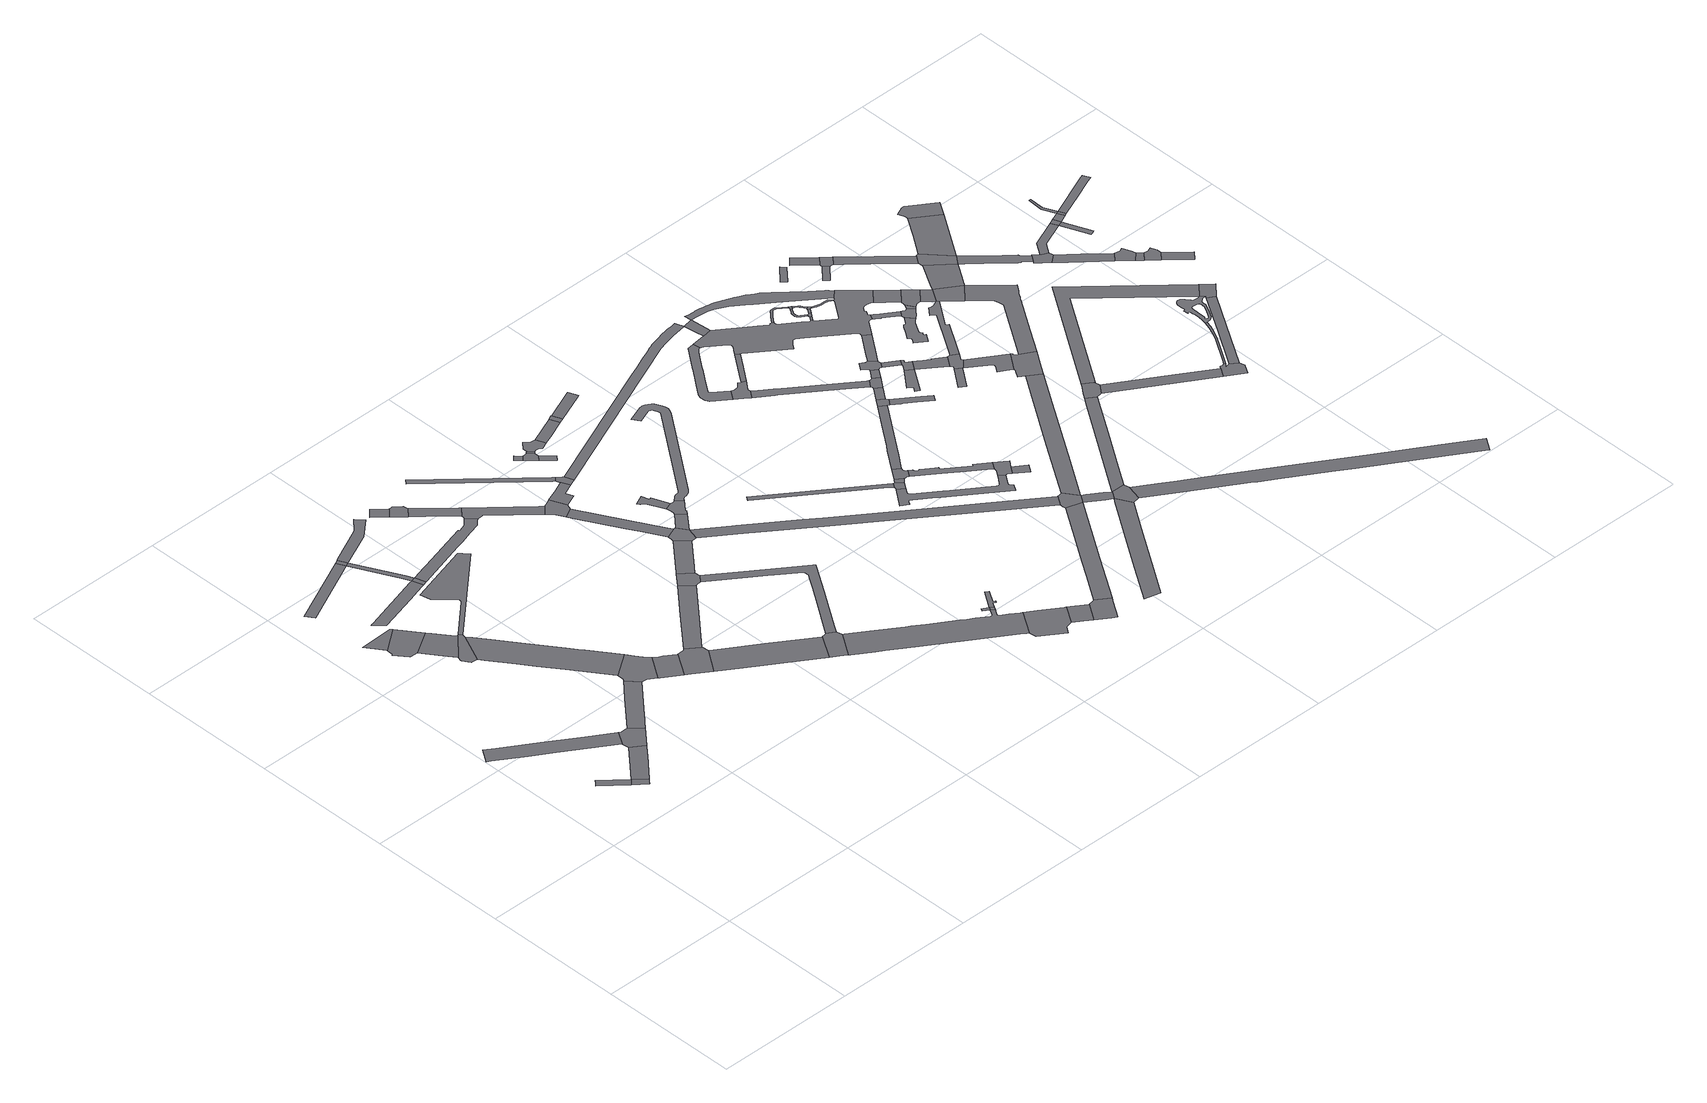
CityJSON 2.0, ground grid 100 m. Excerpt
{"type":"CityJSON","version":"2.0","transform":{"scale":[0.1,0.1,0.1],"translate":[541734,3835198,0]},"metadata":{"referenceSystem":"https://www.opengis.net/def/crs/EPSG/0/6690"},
"CityObjects":{
"road1":{"type":"Road","attributes":{"RoadStructureAttribute.sectionType":"1"},"geometry":[{"type":"MultiSurface","lod":"1","boundaries":[[[0,1,2,3,4]]]}]},
"road2":{"type":"Road","geometry":[{"type":"MultiSurface","lod":"1","boundaries":[[[4,3,5,6,7]]]}]},
"road3":{"type":"Road","attributes":{"RoadStructureAttribute.sectionType":"1"},"geometry":[{"type":"MultiSurface","lod":"1","boundaries":[[[8,9,10,11,12,13,14,15,16,17,18]]]}]},
"road4":{"type":"Road","attributes":{"RoadStructureAttribute.sectionType":"1"},"geometry":[{"type":"MultiSurface","lod":"1","boundaries":[[[19,20,4,7,21,22,23]]]}]},
"road5":{"type":"Road","geometry":[{"type":"MultiSurface","lod":"1","boundaries":[[[24,25,26,18,17,27,28,19,23,29,30]]]}]},
"road6":{"type":"Road","attributes":{"RoadStructureAttribute.sectionType":"1"},"geometry":[{"type":"MultiSurface","lod":"1","boundaries":[[[31,32,33,34]]]}]},
"road7":{"type":"Road","geometry":[{"type":"MultiSurface","lod":"1","boundaries":[[[34,33,35,36,37,38,39,40,41]]]}]},
"road8":{"type":"Road","attributes":{"RoadStructureAttribute.sectionType":"1"},"geometry":[{"type":"MultiSurface","lod":"1","boundaries":[[[42,43,41,40,44,45,46]]]}]},
"road9":{"type":"Road","geometry":[{"type":"MultiSurface","lod":"1","boundaries":[[[47,46,45,48,49,50,51,52,53,54]]]}]},
"road10":{"type":"Road","attributes":{"RoadStructureAttribute.sectionType":"1"},"geometry":[{"type":"MultiSurface","lod":"1","boundaries":[[[55,56,57,58,30,29,59,60,61,62]]]}]},
"road11":{"type":"Road","attributes":{"RoadStructureAttribute.sectionType":"1"},"geometry":[{"type":"MultiSurface","lod":"1","boundaries":[[[63,64,65,66]]]}]},
"road12":{"type":"Road","attributes":{"RoadStructureAttribute.sectionType":"1"},"geometry":[{"type":"MultiSurface","lod":"1","boundaries":[[[67,68,69,70,71,72,73,74,75,76,77,78,79]]]}]},
"road13":{"type":"Road","attributes":{"RoadStructureAttribute.sectionType":"1"},"geometry":[{"type":"MultiSurface","lod":"1","boundaries":[[[80,81,82,83,84,85,53,52,86,87,88,89,90,91]]]}]},
"road14":{"type":"Road","geometry":[{"type":"MultiSurface","lod":"1","boundaries":[[[92,93,91,90,94,95,55,62,96,97,98,99]]]}]},
"road15":{"type":"Road","geometry":[{"type":"MultiSurface","lod":"1","boundaries":[[[100,101,63,66,102]]]}]},
"road16":{"type":"Road","attributes":{"RoadStructureAttribute.sectionType":"1"},"geometry":[{"type":"MultiSurface","lod":"1","boundaries":[[[103,102,66,104,67,105]]]}]},
"road17":{"type":"Road","geometry":[{"type":"MultiSurface","lod":"1","boundaries":[[[105,67,79,106,107]]]}]},
"road18":{"type":"Road","attributes":{"RoadStructureAttribute.sectionType":"1"},"geometry":[{"type":"MultiSurface","lod":"1","boundaries":[[[108,109,99,98,110,111,112]]]}]},
"road19":{"type":"Road","attributes":{"RoadStructureAttribute.sectionType":"1"},"geometry":[{"type":"MultiSurface","lod":"1","boundaries":[[[113,114,115,116,117,118,119,120,121,122,47,54]]]}]},
"road20":{"type":"Road","geometry":[{"type":"MultiSurface","lod":"1","boundaries":[[[123,124,125,112,111,126,127,128,129,130]]]}]},
"road21":{"type":"Road","attributes":{"RoadStructureAttribute.sectionType":"1"},"geometry":[{"type":"MultiSurface","lod":"1","boundaries":[[[131,132,133,134,100,102,135,136,137,138,139]]]}]},
"road22":{"type":"Road","attributes":{"RoadStructureAttribute.sectionType":"1"},"geometry":[{"type":"MultiSurface","lod":"1","boundaries":[[[140,141,142,143,144,145,146,147,148,107,106,149,150,151,152,153,154,155]]]}]},
"road23":{"type":"Road","attributes":{"RoadStructureAttribute.sectionType":"1"},"geometry":[{"type":"MultiSurface","lod":"1","boundaries":[[[156,157,128,127,158,159,160,161,162]]]}]},
"road24":{"type":"Road","attributes":{"RoadStructureAttribute.sectionType":"1"},"geometry":[{"type":"MultiSurface","lod":"1","boundaries":[[[163,164,165,166]]]}]},
"road25":{"type":"Road","attributes":{"RoadStructureAttribute.sectionType":"1"},"geometry":[{"type":"MultiSurface","lod":"1","boundaries":[[[167,168,123,130,169,170]]]}]},
"road26":{"type":"Road","geometry":[{"type":"MultiSurface","lod":"1","boundaries":[[[171,172,173,166,165,174,175,176,177,178]]]}]},
"road27":{"type":"Road","attributes":{"RoadStructureAttribute.sectionType":"1"},"geometry":[{"type":"MultiSurface","lod":"1","boundaries":[[[179,180,175,174,181,182,183]]]}]},
"road28":{"type":"Road","geometry":[{"type":"MultiSurface","lod":"1","boundaries":[[[184,185,162,161,186,187,188,189]]]}]},
"road29":{"type":"Road","geometry":[{"type":"MultiSurface","lod":"1","boundaries":[[[190,191,167,170,192,193,194,195,196,197]]]}]},
"road30":{"type":"Road","geometry":[{"type":"MultiSurface","lod":"1","boundaries":[[[198,199,200,183,182,201,202,140,155,203,204,205,206,207]]]}]},
"road31":{"type":"Road","attributes":{"RoadStructureAttribute.sectionType":"1"},"geometry":[{"type":"MultiSurface","lod":"1","boundaries":[[[208,209,190,197,210,211,212]]]}]},
"road32":{"type":"Road","attributes":{"RoadStructureAttribute.sectionType":"1"},"geometry":[{"type":"MultiSurface","lod":"1","boundaries":[[[213,214,215,216,217,218,219,220,194,193,221,222,223,224,225,226,227,228,229,230,231,232,184,189]]]}]},
"road33":{"type":"Road","geometry":[{"type":"MultiSurface","lod":"1","boundaries":[[[233,234,207,206,235,236,237,238,239,240,241]]]}]},
"road34":{"type":"Road","attributes":{"RoadStructureAttribute.sectionType":"1"},"geometry":[{"type":"MultiSurface","lod":"1","boundaries":[[[242,243,244,245,246,247,248,249,250]]]}]},
"road35":{"type":"Road","attributes":{"RoadStructureAttribute.sectionType":"1"},"geometry":[{"type":"MultiSurface","lod":"1","boundaries":[[[251,252,239,238,253,254,255,256,257]]]}]},
"road36":{"type":"Road","attributes":{"RoadStructureAttribute.sectionType":"1"},"geometry":[{"type":"MultiSurface","lod":"1","boundaries":[[[258,259,260,261,262,263,264,265,266,267,268,269,270,271,272,188,187,273,274,275,276,277,278,279,280,281,282,283,284,285,286,287,288,289,290]]]}]},
"road37":{"type":"Road","attributes":{"RoadStructureAttribute.sectionType":"1"},"geometry":[{"type":"MultiSurface","lod":"1","boundaries":[[[291,292,293,294,295,233,241,296,297,298,299,300]]]}]},
"road38":{"type":"Road","geometry":[{"type":"MultiSurface","lod":"1","boundaries":[[[301,257,256,302,303,208,212,304,305,306,307,308]]]}]},
"road39":{"type":"Road","attributes":{"RoadStructureAttribute.sectionType":"1"},"geometry":[{"type":"MultiSurface","lod":"1","boundaries":[[[309,310,308,307,311]]]}]},
"road40":{"type":"Road","geometry":[{"type":"MultiSurface","lod":"1","boundaries":[[[312,250,249,313,291,300,314,315]]]}]},
"road41":{"type":"Road","geometry":[{"type":"MultiSurface","lod":"1","boundaries":[[[316,317,318,319]]]}]},
"road42":{"type":"Road","geometry":[{"type":"MultiSurface","lod":"1","boundaries":[[[320,321,322,323,324,325,326,327,328,329,330]]]}]},
"road43":{"type":"Road","geometry":[{"type":"MultiSurface","lod":"1","boundaries":[[[331,332,319,318,333,334,335]]]}]},
"road44":{"type":"Road","geometry":[{"type":"MultiSurface","lod":"1","boundaries":[[[336,337,338,330,329,339,340,341,309,311,342,343,344,345,346,347]]]}]},
"road45":{"type":"Road","attributes":{"RoadStructureAttribute.sectionType":"1"},"geometry":[{"type":"MultiSurface","lod":"1","boundaries":[[[348,331,335,349]]]}]},
"road46":{"type":"Road","attributes":{"RoadStructureAttribute.sectionType":"1"},"geometry":[{"type":"MultiSurface","lod":"1","boundaries":[[[350,351,334,333]]]}]},
"road47":{"type":"Road","geometry":[{"type":"MultiSurface","lod":"1","boundaries":[[[352,353,290,354]]]}]},
"road48":{"type":"Road","geometry":[{"type":"MultiSurface","lod":"1","boundaries":[[[354,290,289,355]]]}]},
"road49":{"type":"Road","geometry":[{"type":"MultiSurface","lod":"1","boundaries":[[[356,357,358,348,349,359,360,361,362,363]]]}]},
"road50":{"type":"Road","geometry":[{"type":"MultiSurface","lod":"1","boundaries":[[[364,365,281,280,366,367,368,369,370]]]}]},
"road51":{"type":"Road","geometry":[{"type":"MultiSurface","lod":"1","boundaries":[[[371,372,373,374,375,376,354,355]]]}]},
"road52":{"type":"Road","attributes":{"RoadStructureAttribute.sectionType":"1"},"geometry":[{"type":"MultiSurface","lod":"1","boundaries":[[[377,378,363,362,379,380]]]}]},
"road53":{"type":"Road","attributes":{"RoadStructureAttribute.sectionType":"1"},"geometry":[{"type":"MultiSurface","lod":"1","boundaries":[[[370,369,381,382,383]]]}]},
"road54":{"type":"Road","geometry":[{"type":"MultiSurface","lod":"1","boundaries":[[[384,377,380,385,386]]]}]},
"road55":{"type":"Road","geometry":[{"type":"MultiSurface","lod":"1","boundaries":[[[387,388,383,382,389,390,391,392,393]]]}]},
"road56":{"type":"Road","attributes":{"RoadStructureAttribute.sectionType":"1"},"geometry":[{"type":"MultiSurface","lod":"1","boundaries":[[[394,395,396,397,398,399,400,401,402,403,404,405,406,407,408,409,410,411,412,413,414,415,416,417,418,419,420,421,422,423,424,425,426,427,428,429,430,347,346]]]}]},
"road57":{"type":"Road","attributes":{"RoadStructureAttribute.sectionType":"1"},"geometry":[{"type":"MultiSurface","lod":"1","boundaries":[[[431,432,433,434,435,436,437,438,307,306,439,440,441,442,443,444,445,446]]]}]},
"road58":{"type":"Road","attributes":{"RoadStructureAttribute.sectionType":"1"},"geometry":[{"type":"MultiSurface","lod":"1","boundaries":[[[447,448,449,386,385,450,451]]]}]},
"road59":{"type":"Road","attributes":{"RoadStructureAttribute.sectionType":"1"},"geometry":[{"type":"MultiSurface","lod":"1","boundaries":[[[452,453,454,455,456,457,458]]]}]},
"road60":{"type":"Road","attributes":{"RoadStructureAttribute.sectionType":"1"},"geometry":[{"type":"MultiSurface","lod":"1","boundaries":[[[459,460,461,462,463,464,465,466,467,468,469,470,471,472,473,474,475,476,477,478,315,314,479,480,481,482,483,484,485,486,487,488,489,490]]]}]},
"road61":{"type":"Road","geometry":[{"type":"MultiSurface","lod":"1","boundaries":[[[458,457,491,492,493,494,495,496]]]}]},
"road62":{"type":"Road","attributes":{"RoadStructureAttribute.sectionType":"1"},"geometry":[{"type":"MultiSurface","lod":"1","boundaries":[[[497,498,499,500,501,502,387,393,503,504]]]}]},
"road63":{"type":"Road","attributes":{"RoadStructureAttribute.sectionType":"1"},"geometry":[{"type":"MultiSurface","lod":"1","boundaries":[[[505,496,495,506,507,508]]]}]},
"road64":{"type":"Road","geometry":[{"type":"MultiSurface","lod":"1","boundaries":[[[509,505,508,510,511,512,513,514,515,516,517,518]]]}]},
"road65":{"type":"Road","attributes":{"RoadStructureAttribute.sectionType":"1"},"geometry":[{"type":"MultiSurface","lod":"1","boundaries":[[[493,519,520,521,522,523,524,525,526,527,528,529,530,531,532,533,534,535,536,537,538,539,540,541,542,543,544,545,546,547,548,549,550,551,552,494]]]}]},
"road66":{"type":"Road","attributes":{"RoadStructureAttribute.sectionType":"1"},"geometry":[{"type":"MultiSurface","lod":"1","boundaries":[[[553,554,555,556,557,558,559,560,561]]]}]},
"road67":{"type":"Road","attributes":{"RoadStructureAttribute.sectionType":"1"},"geometry":[{"type":"MultiSurface","lod":"1","boundaries":[[[562,563,564,565,566,567,568,569,570,571,572,513,512,573,574,575,576,577,578]]]}]},
"road68":{"type":"Road","geometry":[{"type":"MultiSurface","lod":"1","boundaries":[[[579,580,581,582,583,584,585,586,587,588,589,590,591]]]}]},
"road69":{"type":"Road","attributes":{"RoadStructureAttribute.sectionType":"1"},"geometry":[{"type":"MultiSurface","lod":"1","boundaries":[[[592,593,594,595,596,597,598,599,600,601,602,583,582,603,604,605,606,607,608,609,610,611,612,613,614,615]]]}]},
"road70":{"type":"Road","attributes":{"RoadStructureAttribute.sectionType":"1"},"geometry":[{"type":"MultiSurface","lod":"1","boundaries":[[[616,617,618,619,509,518,620,621,622,623]]]}]},
"road71":{"type":"Road","geometry":[{"type":"MultiSurface","lod":"1","boundaries":[[[624,625,626,446,445,627,628,497,504,629]]]}]},
"road72":{"type":"Road","geometry":[{"type":"MultiSurface","lod":"1","boundaries":[[[630,578,577,631,632,633,538,537,634,635,636,637,638]]]}]},
"road73":{"type":"Road","attributes":{"RoadStructureAttribute.sectionType":"1"},"geometry":[{"type":"MultiSurface","lod":"1","boundaries":[[[639,640,629,504,641,553,642]]]}]},
"road74":{"type":"Road","geometry":[{"type":"MultiSurface","lod":"1","boundaries":[[[643,644,638,637]]]}]},
"road75":{"type":"Road","geometry":[{"type":"MultiSurface","lod":"1","boundaries":[[[645,646,647,591,590,648,649]]]}]},
"road76":{"type":"Road","attributes":{"RoadStructureAttribute.sectionType":"1"},"geometry":[{"type":"MultiSurface","lod":"1","boundaries":[[[650,651,652,653,654,655,586,585,656,657,658,659,660]]]}]},
"road77":{"type":"Road","geometry":[{"type":"MultiSurface","lod":"1","boundaries":[[[642,553,561,661,662,663,664,665,666]]]}]},
"road78":{"type":"Road","geometry":[{"type":"MultiSurface","lod":"1","boundaries":[[[667,616,623,668,669,670,671,672]]]}]},
"road79":{"type":"Road","attributes":{"RoadStructureAttribute.sectionType":"1"},"geometry":[{"type":"MultiSurface","lod":"1","boundaries":[[[673,667,672,674]]]}]},
"road80":{"type":"Road","geometry":[{"type":"MultiSurface","lod":"1","boundaries":[[[675,490,676,677,678]]]}]},
"road81":{"type":"Road","attributes":{"RoadStructureAttribute.sectionType":"1"},"geometry":[{"type":"MultiSurface","lod":"1","boundaries":[[[679,680,681,682,683,684,670,669]]]}]},
"road82":{"type":"Road","geometry":[{"type":"MultiSurface","lod":"1","boundaries":[[[685,686,687,660,659,688,689,690,691,673,674,692]]]}]},
"road83":{"type":"Road","attributes":{"RoadStructureAttribute.sectionType":"1"},"geometry":[{"type":"MultiSurface","lod":"1","boundaries":[[[693,685,692,694]]]}]},
"road84":{"type":"Road","attributes":{"RoadStructureAttribute.sectionType":"1"},"geometry":[{"type":"MultiSurface","lod":"1","boundaries":[[[695,696,697,624,629,698,699,700,701]]]}]},
"road85":{"type":"Road","geometry":[{"type":"MultiSurface","lod":"1","boundaries":[[[702,703,704,705,706,707,708,709,693,694,710,711,712,713,714,715,716]]]}]},
"road86":{"type":"Road","geometry":[{"type":"MultiSurface","lod":"1","boundaries":[[[717,718,719,720,721,722]]]}]},
"road87":{"type":"Road","attributes":{"RoadStructureAttribute.sectionType":"1"},"geometry":[{"type":"MultiSurface","lod":"1","boundaries":[[[723,724,725,726,642,666,727,728,729]]]}]},
"road88":{"type":"Road","attributes":{"RoadStructureAttribute.sectionType":"1"},"geometry":[{"type":"MultiSurface","lod":"1","boundaries":[[[713,712,730,731]]]}]},
"road89":{"type":"Road","geometry":[{"type":"MultiSurface","lod":"1","boundaries":[[[732,733,734,735,736,678,677,592,615,737,738,739,740,741,742,743,744,645,649,745,746,747,748,749,750,751,752,753,754,755,756,757,758,759,760,761,762,763,764,765,766,767,768,769,770,771,772,773,774,775,776,777,778,779,780,781,782,783,784,785,786,787,788,789,790,791,792,793,794,795,796,797]]]}]},
"road90":{"type":"Road","geometry":[{"type":"MultiSurface","lod":"1","boundaries":[[[798,799,731,730,800,801,717,722,802]]]}]},
"road91":{"type":"Road","attributes":{"RoadStructureAttribute.sectionType":"1"},"geometry":[{"type":"MultiSurface","lod":"1","boundaries":[[[760,803,804,716,715,805,761]]]}]},
"road92":{"type":"Road","geometry":[{"type":"MultiSurface","lod":"1","boundaries":[[[806,807,808,809,810]]]}]},
"road93":{"type":"Road","attributes":{"RoadStructureAttribute.sectionType":"1"},"geometry":[{"type":"MultiSurface","lod":"1","boundaries":[[[811,812,813,814,815,816,817,818,819,797,796,820,821,822,823,824,825,826,827,828,829,830]]]}]},
"road94":{"type":"Road","attributes":{"RoadStructureAttribute.sectionType":"1"},"geometry":[{"type":"MultiSurface","lod":"1","boundaries":[[[831,832,833,834,835,836,837,838,839,840,841,842,843,844,845,846,847,848,849,850,851,852,853,854,855,856,857,858,859,860,861,862,863,675,864,865,866,867,868,869,870,871,872,780,779]]]}]},
"road95":{"type":"Road","attributes":{"RoadStructureAttribute.sectionType":"1"},"geometry":[{"type":"MultiSurface","lod":"1","boundaries":[[[873,874,875,876,802,722,877,878]]]}]},
"road96":{"type":"Road","attributes":{"RoadStructureAttribute.sectionType":"1"},"geometry":[{"type":"MultiSurface","lod":"1","boundaries":[[[879,880,790,789,881,882]]]}]},
"road97":{"type":"Road","attributes":{"RoadStructureAttribute.sectionType":"1"},"geometry":[{"type":"MultiSurface","lod":"1","boundaries":[[[883,884,885,886,887,888,889,890,891,892,893,894,895,896,897,898,899,900,901,902,903,904,905,906]]]}]},
"road98":{"type":"Road","geometry":[{"type":"MultiSurface","lod":"1","boundaries":[[[907,908,895,894,909,879,882,910]]]}]},
"road99":{"type":"Road","geometry":[{"type":"MultiSurface","lod":"1","boundaries":[[[830,829,911,883,906,912,913]]]}]},
"road100":{"type":"Road","attributes":{"RoadStructureAttribute.sectionType":"1"},"geometry":[{"type":"MultiSurface","lod":"1","boundaries":[[[914,915,907,910,916,917]]]}]},
"road101":{"type":"Road","attributes":{"RoadStructureAttribute.sectionType":"1"},"geometry":[{"type":"MultiSurface","lod":"1","boundaries":[[[918,919,920,921,913,912,922,923,924,925,926,927,928,929,930]]]}]},
"road102":{"type":"Road","geometry":[{"type":"MultiSurface","lod":"1","boundaries":[[[931,932,878,877,933,806,810,934,935,936,937,938]]]}]},
"road103":{"type":"Road","geometry":[{"type":"MultiSurface","lod":"1","boundaries":[[[939,930,929,940,914,917,941,942]]]}]},
"road104":{"type":"Road","attributes":{"RoadStructureAttribute.sectionType":"1"},"geometry":[{"type":"MultiSurface","lod":"1","boundaries":[[[935,934,943,944,945,946,947,948,949,950]]]}]},
"road105":{"type":"Road","geometry":[{"type":"MultiSurface","lod":"1","boundaries":[[[951,952,953,954,955,956,942,941,957,958,959,960,961,962,963,782,781]]]}]},
"road106":{"type":"Road","attributes":{"RoadStructureAttribute.sectionType":"1"},"geometry":[{"type":"MultiSurface","lod":"1","boundaries":[[[964,965,966,967,968,969,970,971,972,973,974,975,976,977,978,979,980,981,982,983,984,985,986,987,988,989]]]}]},
"road107":{"type":"Road","geometry":[{"type":"MultiSurface","lod":"1","boundaries":[[[990,991,992,723,729,993,994,995]]]}]},
"road108":{"type":"Road","attributes":{"RoadStructureAttribute.sectionType":"1"},"geometry":[{"type":"MultiSurface","lod":"1","boundaries":[[[996,997,998,999,1000,1001,1002,1003,663,662,1004,1005,1006,1007,1008,1009,1010,1011,1012,1013]]]}]},
"road109":{"type":"Road","geometry":[{"type":"MultiSurface","lod":"1","boundaries":[[[1014,1015,1016,1017,766,765,1018,1019,1020,1021,1022,1023]]]}]},
"road110":{"type":"Road","geometry":[{"type":"MultiSurface","lod":"1","boundaries":[[[1024,1025,950,949,1026,1027,1028,1029,1030,695,701,1031,1032,1033]]]}]},
"road111":{"type":"Road","geometry":[{"type":"MultiSurface","lod":"1","boundaries":[[[1034,1035,1036,1037]]]}]},
"road112":{"type":"Road","attributes":{"RoadStructureAttribute.sectionType":"1"},"geometry":[{"type":"MultiSurface","lod":"1","boundaries":[[[1038,1039,1040,1041,1042,1043,1044,1045,1046,1047,1048,931,938,1049,1050,1051,1052,1053]]]}]},
"road113":{"type":"Road","geometry":[{"type":"MultiSurface","lod":"1","boundaries":[[[1054,1055,1056,1057,1023,1022,1058,1059,964,989,1060,1061,1062,1063]]]}]},
"road114":{"type":"Road","attributes":{"RoadStructureAttribute.sectionType":"1"},"geometry":[{"type":"MultiSurface","lod":"1","boundaries":[[[1064,1063,1062,1065]]]}]},
"road115":{"type":"Road","attributes":{"RoadStructureAttribute.sectionType":"1"},"geometry":[{"type":"MultiSurface","lod":"1","boundaries":[[[778,777,1066,1067,1068,1069]]]}]},
"road116":{"type":"Road","geometry":[{"type":"MultiSurface","lod":"1","boundaries":[[[1070,1071,1072,1073]]]}]},
"road117":{"type":"Road","attributes":{"RoadStructureAttribute.sectionType":"1"},"geometry":[{"type":"MultiSurface","lod":"1","boundaries":[[[1074,1075,1076,1077]]]}]},
"road118":{"type":"Road","geometry":[{"type":"MultiSurface","lod":"1","boundaries":[[[1069,1068,1064,1065,1078,1079,1080]]]}]},
"road119":{"type":"Road","attributes":{"RoadStructureAttribute.sectionType":"1"},"geometry":[{"type":"MultiSurface","lod":"1","boundaries":[[[1081,994,993,1082,1083,1084]]]}]},
"road120":{"type":"Road","geometry":[{"type":"MultiSurface","lod":"1","boundaries":[[[1085,1077,1076,1070,1073,1086,1087]]]}]},
"road121":{"type":"Road","geometry":[{"type":"MultiSurface","lod":"1","boundaries":[[[1080,1079,1038,1088]]]}]},
"road122":{"type":"Road","geometry":[{"type":"MultiSurface","lod":"1","boundaries":[[[1088,1038,1053,1089,1090,1091]]]}]},
"road123":{"type":"Road","attributes":{"RoadStructureAttribute.sectionType":"1"},"geometry":[{"type":"MultiSurface","lod":"1","boundaries":[[[1092,1093,1094,1095,1096,1097,1098,1099,1100,1091,1090,1101,1102,1103,1104,1105,1106,1107,1033,1032]]]}]},
"road124":{"type":"Road","attributes":{"RoadStructureAttribute.sectionType":"1"},"geometry":[{"type":"MultiSurface","lod":"1","boundaries":[[[1087,1086,1108,1109,1110,1111,1112,1113]]]}]},
"road125":{"type":"Road","attributes":{"RoadStructureAttribute.sectionType":"1"},"geometry":[{"type":"MultiSurface","lod":"1","boundaries":[[[1114,1115,1116,1088,1091,1117,1118,1119,1120,1121,1122]]]}]},
"road126":{"type":"Road","geometry":[{"type":"MultiSurface","lod":"1","boundaries":[[[1123,1124,1125,1126,1127,1128,1129,1130,1084,1083,1131,1132,1133,1134,1135,1136]]]}]},
"road127":{"type":"Road","geometry":[{"type":"MultiSurface","lod":"1","boundaries":[[[1137,1138,1113,1112,1139,1140,1114,1122,1141]]]}]},
"road128":{"type":"Road","attributes":{"RoadStructureAttribute.sectionType":"1"},"geometry":[{"type":"MultiSurface","lod":"1","boundaries":[[[1142,990,995,1143,1144,1145,1146]]]}]},
"road129":{"type":"Road","attributes":{"RoadStructureAttribute.sectionType":"1"},"geometry":[{"type":"MultiSurface","lod":"1","boundaries":[[[1147,1148,1149,1150,1151,1123,1136,1152,1153,1154,1155,1156,1157]]]}]},
"road130":{"type":"Road","attributes":{"RoadStructureAttribute.sectionType":"1"},"geometry":[{"type":"MultiSurface","lod":"1","boundaries":[[[1158,1159,1160,1161,1162,1163,1164,1165,1141,1122,1166,1167,1168,1169,1170,1171,1172,1173,1174,1175,1176]]]}]},
"road131":{"type":"Road","attributes":{"RoadStructureAttribute.sectionType":"1"},"geometry":[{"type":"MultiSurface","lod":"1","boundaries":[[[1177,1178,1179,1137,1141,1180]]]}]},
"road132":{"type":"Road","attributes":{"RoadStructureAttribute.sectionType":"1"},"geometry":[{"type":"MultiSurface","lod":"1","boundaries":[[[1181,1182,1134,1133,1183,1184]]]}]},
"road133":{"type":"Road","geometry":[{"type":"MultiSurface","lod":"1","boundaries":[[[1185,1186,1187,1176,1175,1188,1189,1190,1191,1192,1193,1194,1195,1196,1197]]]}]},
"road134":{"type":"Road","geometry":[{"type":"MultiSurface","lod":"1","boundaries":[[[1198,1199,1200,1201,1177,1180,1202,1203]]]}]},
"road135":{"type":"Road","attributes":{"RoadStructureAttribute.sectionType":"1"},"geometry":[{"type":"MultiSurface","lod":"1","boundaries":[[[1204,1205,1206,1207,1208,1209,1210,1211,1212,1213,1214,1215,1216,1217,1218,1219,1220,1221,1222,1223,1224,1225,1226,1227,1228,1229,1230,1231,1232,1233,1234,1235,1147,1157,1236,1237,1238,1239,1240,1241,1242,1243,1244,1245,1246,1247,1248,1249,1250,1251,1252,1253,1254,1145],[1255,1256,1257,1258,1259,1260,1261,1262,1263,1264,1265,1266,1267,1268,1269,1270,1271,1272,1273,1274,1275,1276,1277,1278,1279,1280,1281,1282]]]}]},
"road136":{"type":"Road","attributes":{"RoadStructureAttribute.sectionType":"1"},"geometry":[{"type":"MultiSurface","lod":"1","boundaries":[[[1283,1193,1192,1284,1285,1286]]]}]},
"road137":{"type":"Road","attributes":{"RoadStructureAttribute.sectionType":"1"},"geometry":[{"type":"MultiSurface","lod":"1","boundaries":[[[1287,1288,1197,1196,1289,1290]]]}]},
"road138":{"type":"Road","geometry":[{"type":"MultiSurface","lod":"1","boundaries":[[[1146,1145,1254,1181,1184,1291]]]}]},
"road139":{"type":"Road","geometry":[{"type":"MultiSurface","lod":"1","boundaries":[[[1292,1293,1294,1295,1286,1285,1296,1297,1298,1299,1300]]]}]},
"road140":{"type":"Road","attributes":{"RoadStructureAttribute.sectionType":"1"},"geometry":[{"type":"MultiSurface","lod":"1","boundaries":[[[1297,1296,1301,1302]]]}]},
"road141":{"type":"Road","geometry":[{"type":"MultiSurface","lod":"1","boundaries":[[[1303,1287,1290,1304]]]}]},
"road142":{"type":"Road","geometry":[{"type":"MultiSurface","lod":"1","boundaries":[[[1305,1306,1302,1301,1307,1308,1309]]]}]},
"road143":{"type":"Road","geometry":[{"type":"MultiSurface","lod":"1","boundaries":[[[1310,1311,1312,1304,1290]]]}]},
"road144":{"type":"Road","attributes":{"RoadStructureAttribute.sectionType":"1"},"geometry":[{"type":"MultiSurface","lod":"1","boundaries":[[[1313,1314,1303,1304,1315,1316]]]}]},
"road145":{"type":"Road","attributes":{"RoadStructureAttribute.sectionType":"1"},"geometry":[{"type":"MultiSurface","lod":"1","boundaries":[[[1317,1308,1307,1318,1319,1320]]]}]},
"road146":{"type":"Road","geometry":[{"type":"MultiSurface","lod":"1","boundaries":[[[1321,1313,1316,1322]]]}]},
"road147":{"type":"Road","geometry":[{"type":"MultiSurface","lod":"1","boundaries":[[[1323,1324,1325,1326,1327,1313,1321]]]}]},
"road148":{"type":"Road","attributes":{"RoadStructureAttribute.sectionType":"1"},"geometry":[{"type":"MultiSurface","lod":"1","boundaries":[[[1328,1329,1321,1322,1330,1331,1332]]]}]}
},
"vertices":[
[356,1525,0],[340,1506,0],[323,1487,0],[485,1344,0],[519,1381,0],
[568,1272,0],[585,1291,0],[600,1308,0],
[662,1830,0],[585,1880,0],[374,2015,0],[143,2163,0],[71,2209,0],[10,2114,0],[36,2098,0],[228,1975,0],[374,1882,0],[716,1662,0],[776,1757,0],
[723,1611,0],[562,1430,0],[746,1472,0],[768,1497,0],[814,1549,0],
[835,1747,0],[801,1746,0],[795,1746,0],[717,1658,0],[722,1619,0],[925,1676,0],[844,1748,0],
[475,3427,0],[235,3416,0],[324,3294,0],[485,3414,0],
[321,3257,0],[320,3249,0],[310,3237,0],[380,3153,0],[387,3152,0],[434,3149,0],[604,3254,0],
[698,3128,0],[626,3224,0],[527,3019,0],[582,2945,0],[724,3092,0],
[735,3102,0],[575,2914,0],[573,2906,0],[609,2855,0],[621,2853,0],[650,2851,0],[748,3060,0],[753,3081,0],
[1144,2088,0],[1091,2028,0],[1032,1961,0],[920,1835,0],[961,1717,0],[976,1734,0],[1006,1768,0],[1215,2004,0],
[678,4106,0],[190,3876,0],[228,3816,0],[707,4044,0],
[893,3665,0],[889,3664,0],[879,3661,0],[876,3660,0],[444,3538,0],[428,3534,0],[421,3531,0],[489,3467,0],[759,3543,0],[896,3582,0],[901,3584,0],[905,3585,0],[918,3588,0],
[1179,2462,0],[1169,2475,0],[1112,2556,0],[967,2760,0],[843,2930,0],[777,3022,0],[678,2812,0],[793,2652,0],[865,2554,0],[970,2410,0],[1156,2150,0],[1322,2265,0],
[1387,2172,0],[1357,2215,0],[1155,2109,0],[1155,2100,0],[1222,2003,0],[1254,1998,0],[1310,1961,0],[1420,2128,0],
[706,4120,0],[695,4114,0],[736,4058,0],
[897,3730,0],[864,3723,0],[923,3677,0],
[947,3596,0],[925,3674,0],
[1481,2088,0],[1458,2102,0],[1323,1953,0],[1445,1873,0],[1555,2040,0],
[1328,3602,0],[1293,3637,0],[1273,3659,0],[836,3532,0],[852,3460,0],[963,3346,0],[971,3338,0],[973,3328,0],[974,3323,0],[964,3308,0],
[1615,2051,0],[1607,2042,0],[1597,2042,0],[1483,1848,0],[1598,1772,0],[1711,1938,0],[1707,1981,0],[1707,1987,0],
[1051,4329,0],[978,4251,0],[966,4244,0],[717,4125,0],[740,4059,0],[941,4153,0],[978,4170,0],[1006,4195,0],[1101,4277,0],
[1531,3866,0],[1521,3855,0],[1488,3821,0],[1463,3815,0],[1433,3804,0],[1430,3814,0],[1428,3814,0],[1058,3711,0],[1036,3705,0],[1060,3629,0],[1311,3700,0],[1368,3716,0],[1464,3744,0],[1544,3766,0],[1571,3792,0],[1589,3810,0],
[2025,1731,0],[1741,1918,0],[1728,1686,0],[1854,1603,0],[1937,1548,0],[2192,1380,0],[2298,1549,0],
[1186,4332,0],[1134,4276,0],[1221,4196,0],[1273,4252,0],
[2010,2509,0],[1827,2297,0],[1886,2194,0],[2095,2435,0],
[1299,4252,0],[1291,4252,0],[1275,4252,0],[1304,4119,0],[1356,4176,0],[1356,4178,0],[1352,4200,0],[1351,4208,0],
[1584,3964,0],[1461,4077,0],[1462,3973,0],[1541,3899,0],[1593,3956,0],
[2336,1557,0],[2333,1556,0],[2245,1345,0],[2290,1315,0],[2400,1482,0],[2389,1523,0],
[2086,2597,0],[2059,2566,0],[2101,2436,0],[2134,2439,0],[2174,2486,0],[2174,2489,0],[2171,2518,0],[2171,2524,0],
[1965,3614,0],[1941,3636,0],[1827,3740,0],[1541,3897,0],[1540,3876,0],[1599,3811,0],[1632,3813,0],[1634,3814,0],[1912,3557,0],[1966,3614,0],
[2292,2834,0],[2094,2605,0],[2208,2567,0],[2305,2679,0],[2371,2755,0],
[2422,1573,0],[2586,1821,0],[2605,1850,0],[2733,2045,0],[2749,2069,0],[2738,2078,0],[2661,2134,0],[2396,2326,0],[2136,2438,0],[2394,2253,0],[2495,2180,0],[2502,2174,0],[2647,2069,0],[2649,2056,0],[2650,2046,0],[2652,2031,0],[2639,2011,0],[2582,1925,0],[2544,1868,0],[2536,1855,0],
[2025,3639,0],[1999,3628,0],[1929,3541,0],[1947,3525,0],[1950,3519,0],[1988,3449,0],[2059,3487,0],[2070,3521,0],[2072,3526,0],
[2191,3779,0],[1667,4264,0],[1540,4381,0],[1513,4351,0],[1640,4234,0],[1644,4231,0],[2166,3752,0],[2179,3740,0],[2204,3767,0],
[2369,2920,0],[2305,3037,0],[2006,3415,0],[2168,3117,0],[2214,3036,0],[2298,2884,0],[2372,2915,0],
[3186,994,0],[3178,980,0],[3175,978,0],[3167,977,0],[3164,979,0],[3087,1029,0],[3042,1058,0],[3008,1081,0],[2869,1172,0],[2831,1197,0],[2781,1231,0],[2755,1248,0],[2726,1267,0],[2545,1387,0],[2412,1474,0],[2301,1308,0],[2429,1223,0],[2480,1190,0],[2570,1130,0],[2905,910,0],[3194,719,0],[3206,711,0],[3219,702,0],[3329,870,0],[3318,877,0],[3259,916,0],[3210,948,0],[3204,952,0],[3203,961,0],[3203,965,0],[3211,979,0],[3229,1008,0],[3203,1024,0],
[2192,3708,0],[2141,3687,0],[2126,3680,0],[2118,3677,0],[2040,3645,0],[2087,3532,0],[2161,3563,0],[2139,3615,0],[2152,3620,0],[2220,3649,0],
[2377,2913,0],[2294,2850,0],[2293,2842,0],[2377,2756,0],[2381,2756,0],[2411,2758,0],[2434,2841,0],[2386,2913,0],
[2474,3009,0],[2393,2916,0],[2532,2962,0],
[2238,3736,0],[2189,3715,0],[2270,3670,0],[2244,3730,0],
[2165,4088,0],[2137,4059,0],[2176,4021,0],[2203,4049,0],
[2478,3222,0],[2467,3218,0],[2449,3272,0],[2380,3244,0],[2390,3224,0],[2394,3220,0],[2405,3215,0],[2413,3211,0],[2419,3206,0],[2473,3082,0],[2528,3105,0],
[2241,4057,0],[2232,4049,0],[2245,3954,0],[2273,3984,0],[2274,4018,0],
[2551,3098,0],[2540,3098,0],[2530,3103,0],[2477,3072,0],[2481,3050,0],[2480,3028,0],[2548,2981,0],[2549,2986,0],[2548,2991,0],[2548,2996,0],[2606,3064,0],[2560,3103,0],
[2253,4067,0],[2285,4027,0],
[2327,3875,0],[2354,3907,0],
[3173,1071,0],[3163,1051,0],[3216,1044,0],
[3242,1028,0],
[2330,4112,0],[2296,4143,0],[2253,4096,0],[2296,4035,0],[2319,4035,0],[2340,4017,0],[2392,4039,0],[2364,4107,0],
[3545,728,0],[3406,820,0],[3225,649,0],[3391,539,0],[3421,584,0],[3470,597,0],[3553,722,0],
[3263,1062,0],[3280,1050,0],[3288,1062,0],[3270,1072,0],[3324,1155,0],[3300,1172,0],
[2565,4189,0],[2561,4188,0],[2468,4071,0],[2592,4122,0],
[3536,553,0],[3586,519,0],[3670,645,0],
[2593,4208,0],[2626,4136,0],[2599,4203,0],
[3718,654,0],[3713,652,0],[3678,458,0],[3709,437,0],[3787,555,0],[3799,573,0],[3812,592,0],
[2621,3081,0],[2625,3084,0],[2634,3085,0],[2649,3087,0],[2666,3094,0],[2681,3103,0],[2695,3120,0],[2849,3330,0],[3127,3711,0],[3147,3741,0],[3151,3761,0],[3149,3783,0],[3143,3803,0],[3120,3851,0],[3111,3861,0],[3094,3874,0],[3076,3883,0],[3055,3887,0],[3034,3886,0],[3014,3879,0],[2918,3843,0],[2950,3789,0],[3041,3826,0],[3053,3827,0],[3064,3823,0],[3070,3818,0],[3084,3787,0],[3088,3769,0],[3088,3762,0],[2799,3366,0],[2646,3157,0],[2636,3145,0],[2630,3141,0],[2620,3140,0],[2609,3139,0],[2594,3133,0],[2586,3126,0],
[3898,1773,0],[3584,2002,0],[3284,2221,0],[3096,2359,0],[2995,2433,0],[2803,2573,0],[2666,2673,0],[2646,2687,0],[2667,2572,0],[2671,2569,0],[2703,2545,0],[3042,2298,0],[3448,2001,0],[3803,1741,0],[4206,1448,0],[4251,1515,0],
[2824,4296,0],[2818,4294,0],[2816,4293,0],[2829,4219,0],[2851,4229,0],
[3247,2577,0],[2902,2824,0],[2882,2797,0],[2885,2794,0],[3581,2287,0],[3603,2267,0],[3627,2300,0],
[3746,4314,0],[3720,4310,0],[3679,4305,0],[3651,4300,0],[3621,4294,0],[3575,4284,0],[3554,4278,0],[3546,4276,0],[3526,4270,0],[3509,4265,0],[3486,4257,0],[3468,4250,0],[3441,4237,0],[3415,4227,0],[3384,4214,0],[3374,4210,0],[3324,4189,0],[3287,4172,0],[3251,4158,0],[3217,4143,0],[2313,3688,0],[3009,3984,0],[3276,4098,0],[3306,4110,0],[3516,4200,0],[3539,4207,0],[3559,4212,0],[3567,4214,0],[3598,4222,0],[3662,4235,0],[3727,4248,0],[3766,4254,0],
[3606,2262,0],[3606,2257,0],[3601,2245,0],[3648,2211,0],[3683,2259,0],[3636,2294,0],
[4211,1405,0],[4087,1215,0],[4034,1136,0],[3927,972,0],[3844,845,0],[3774,739,0],[4023,915,0],[4322,1370,0],
[3657,2323,0],[3696,2276,0],[3703,2281,0],[3708,2286,0],
[3715,2401,0],[3718,2286,0],[3728,2284,0],[3741,2279,0],[3776,2325,0],[3765,2334,0],[3758,2341,0],[3755,2346,0],[3757,2356,0],[3762,2367,0],
[3507,2119,0],[3558,2085,0],[3570,2107,0],[3572,2110,0],[3577,2115,0],[3585,2115,0],[3592,2112,0],[3602,2105,0],[3724,2017,0],[3741,2004,0],[4111,1735,0],[4141,1780,0],[4123,1795,0],[4120,1800,0],[4121,1809,0],[4123,1815,0],[4148,1850,0],[4167,1876,0],[4172,1881,0],[4132,1911,0],[4110,1882,0],[4087,1852,0],[4085,1849,0],[4082,1845,0],[4075,1840,0],[4065,1840,0],[4057,1845,0],[3802,2029,0],[3792,2036,0],[3634,2150,0],[3624,2163,0],[3622,2170,0],[3624,2180,0],[3629,2185,0],
[4482,1263,0],[4468,1242,0],[4296,982,0],[4116,711,0],[3945,450,0],[4057,423,0],[4156,573,0],[4403,944,0],[4542,1153,0],
[4121,2077,0],[4098,2094,0],[4090,2082,0],[3921,2203,0],[3929,2216,0],[3911,2228,0],[3864,2263,0],[3832,2286,0],[3823,2277,0],[3803,2292,0],[3799,2308,0],[3876,2180,0],[3903,2160,0],[4022,2072,0],[4151,1978,0],[4159,1971,0],[4196,2023,0],
[3623,3641,0],[3593,3612,0],[3564,3607,0],[3540,3613,0],[3494,3550,0],[3571,3493,0],[3585,3482,0],[3623,3535,0],[3621,3542,0],[3621,3547,0],[3623,3555,0],[3671,3620,0],[3640,3631,0],
[3686,4092,0],[3638,4085,0],[3598,4031,0],[3519,3925,0],[3513,3917,0],[3390,3750,0],[3370,3722,0],[3363,3694,0],[3365,3661,0],[3374,3646,0],[3380,3635,0],[3443,3690,0],[3436,3696,0],[3435,3710,0],[3439,3715,0],[3482,3774,0],[3559,3882,0],[3563,3887,0],[3613,3956,0],[3656,4015,0],[3661,4020,0],[3673,4033,0],[3681,4038,0],[3693,4040,0],
[4074,2892,0],[3972,2752,0],[3848,2583,0],[3823,2550,0],[3835,2466,0],[3922,2584,0],[3958,2633,0],[4122,2857,0],
[4290,1523,0],[4283,1522,0],[4277,1520,0],[4209,1421,0],[4210,1411,0],[4358,1425,0],
[4281,1962,0],[4161,1963,0],[4161,1953,0],[4156,1943,0],[4177,1883,0],[4184,1883,0],[4192,1878,0],[4209,1866,0],[4244,1914,0],
[4477,1349,0],[4387,1408,0],[4438,1291,0],[4519,1318,0],
[4299,1799,0],[4335,1852,0],
[3801,3851,0],[3726,3749,0],[3665,3664,0],[3751,3728,0],[3828,3832,0],
[4197,3111,0],[4028,3235,0],[3751,3439,0],[3739,3449,0],[3690,3484,0],[3631,3527,0],[3703,3398,0],[3715,3391,0],[4020,3166,0],[4170,3055,0],[4207,3103,0],
[4586,1162,0],[4593,1163,0],[4624,1275,0],[4623,1280,0],[4621,1289,0],[4616,1315,0],
[4111,2942,0],[4130,2857,0],[4134,2851,0],[4167,2891,0],[4158,2899,0],[4156,2909,0],
[4176,3030,0],[4220,2998,0],
[3840,4269,0],[3779,4161,0],[3787,4106,0],[3855,4118,0],
[4189,2808,0],[4201,2807,0],[4274,2753,0],[4361,2688,0],[4389,2728,0],[4328,2774,0],
[4232,3108,0],[4225,3103,0],[4217,3101,0],[4176,3050,0],[4177,3046,0],[4178,3041,0],[4178,3037,0],[4277,3076,0],
[4279,3169,0],[4325,3141,0],
[4916,2475,0],[4824,2337,0],[4547,1915,0],[4361,1431,0],[4538,1702,0],[4850,2175,0],[5008,2415,0],
[4321,3239,0],[4313,3239,0],[4311,3242,0],[4279,3262,0],[4242,3211,0],[4276,3186,0],[4281,3179,0],[4282,3174,0],[4337,3145,0],[4342,3145,0],[4350,3139,0],[4375,3175,0],[4371,3190,0],[4371,3198,0],[4328,3242,0],
[4428,3027,0],[4320,2893,0],[4355,2868,0],[4334,2839,0],[4363,2819,0],[4477,2988,0],
[5022,2072,0],[4981,2011,0],[4765,1686,0],[4534,1340,0],[4712,1461,0],[4896,1738,0],[5087,2028,0],
[4451,3072,0],[4476,3108,0],
[4162,3912,0],[4157,3910,0],[4147,3903,0],[4089,3945,0],[4066,3962,0],[3703,4038,0],[3716,4033,0],[3837,3942,0],[3842,3937,0],[3847,3927,0],[3847,3919,0],[3842,3907,0],[3812,3866,0],[3833,3832,0],[3835,3829,0],[3838,3827,0],[4094,3639,0],[4117,3671,0],[4129,3687,0],[4144,3700,0],[4149,3702,0],[4159,3702,0],[4166,3700,0],[4210,3668,0],[4471,3478,0],[4476,3468,0],[4479,3461,0],[4479,3453,0],[4476,3443,0],[4525,3408,0],[4596,3504,0],[4606,3510,0],[4616,3512,0],[4631,3512,0],[4648,3547,0],[4643,3552,0],[4640,3560,0],[4643,3567,0],[4655,3588,0],[4646,3595,0],[4648,3599,0],[4665,3624,0],[4679,3631,0],[4704,3633,0],[4730,3627,0],[4745,3620,0],[4826,3705,0],[4658,3864,0],[4609,3817,0],[4600,3806,0],[4587,3799,0],[4587,3792,0],[4532,3711,0],[4499,3665,0],[4492,3659,0],[4486,3657,0],[4363,3746,0],[4363,3752,0],[4354,3760,0],[4348,3757,0],[4306,3788,0],[4182,3877,0],[4181,3878,0],[4180,3893,0],[4182,3903,0],[4172,3910,0],
[4483,3078,0],[4494,3096,0],[4453,3064,0],[4451,3057,0],[4521,3051,0],
[4361,3285,0],[4331,3244,0],[4412,3253,0],
[4654,2824,0],[4548,2681,0],[4592,2651,0],[4692,2788,0],[4696,2793,0],
[4288,3994,0],[4281,3998,0],[4268,4001,0],[4254,4000,0],[4241,3993,0],[4224,3974,0],[4223,3974,0],[4214,3963,0],[4206,3953,0],[4196,3921,0],[4222,3954,0],[4233,3966,0],[4234,3967,0],[4249,3983,0],[4257,3988,0],[4267,3989,0],[4277,3987,0],[4281,3984,0],[4342,3938,0],[4349,3949,0],
[4632,3888,0],[4631,3890,0],[4616,3904,0],[4539,3972,0],[4374,4118,0],[4341,4145,0],[4340,4146,0],[4317,4163,0],[4292,4178,0],[4271,4192,0],[4242,4210,0],[4221,4222,0],[4197,4232,0],[4196,4233,0],[4179,4241,0],[4168,4246,0],[4157,4251,0],[4146,4255,0],[4134,4260,0],[4111,4269,0],[4109,4270,0],[4085,4278,0],[4062,4286,0],[4040,4292,0],[4020,4296,0],[3998,4301,0],[3977,4306,0],[3957,4309,0],[3918,4312,0],[3907,4312,0],[3893,4313,0],[3871,4314,0],[3834,4320,0],[3900,4266,0],[3970,4257,0],[4008,4245,0],[4092,4203,0],[4148,4162,0],[4204,4122,0],[4215,4114,0],[4356,4008,0],[4545,3865,0],
[4621,2989,0],[4618,2984,0],[4555,3028,0],[4546,3034,0],[4649,2860,0],[4705,2935,0],
[4375,3789,0],[4371,3780,0],[4381,3773,0],[4387,3786,0],
[4340,3924,0],[4332,3912,0],[4325,3901,0],[4318,3890,0],[4314,3875,0],[4314,3866,0],[4315,3857,0],[4318,3846,0],[4329,3833,0],[4338,3827,0],[4357,3814,0],[4373,3803,0],[4379,3814,0],[4364,3824,0],[4345,3836,0],[4337,3842,0],[4329,3852,0],[4327,3860,0],[4326,3867,0],[4326,3874,0],[4329,3885,0],[4334,3893,0],[4342,3906,0],[4350,3918,0],
[4394,3819,0],[4385,3814,0],[4375,3797,0],[4408,3810,0],
[4344,3932,0],[4359,3924,0],[4363,3939,0],
[4416,3851,0],[4404,3834,0],[4417,3823,0],[4429,3841,0],
[4419,3881,0],[4406,3905,0],[4399,3913,0],[4379,3928,0],[4365,3921,0],[4372,3918,0],[4391,3904,0],[4396,3898,0],[4409,3874,0],[4414,3869,0],[4415,3867,0],[4417,3861,0],[4433,3867,0],
[4726,2936,0],[4717,2934,0],[4669,2844,0],[4701,2793,0],[4752,2847,0],[4747,2855,0],[4746,2863,0],[4774,2905,0],
[4441,3858,0],[4416,3852,0],[4438,3845,0],[4450,3851,0],
[4846,2687,0],[4851,2682,0],[4853,2673,0],[4851,2667,0],[4820,2623,0],[4867,2593,0],[4907,2568,0],[4996,2688,0],
[4580,3818,0],[4565,3828,0],[4552,3832,0],[4534,3832,0],[4508,3833,0],[4477,3840,0],[4443,3840,0],[4473,3828,0],[4507,3821,0],[4533,3820,0],[4551,3820,0],[4559,3817,0],[4573,3807,0],
[4779,3386,0],[4750,3341,0],[4745,3339,0],[4742,3336,0],[4737,3336,0],[4730,3338,0],[4715,3323,0],[4688,3280,0],[4653,3230,0],[4663,3223,0],[4669,3215,0],[4669,3208,0],[4666,3198,0],[4649,3173,0],[4724,3123,0],[4742,3149,0],[4761,3178,0],[4747,3187,0],[4757,3203,0],[4749,3211,0],[4746,3219,0],[4746,3224,0],[4746,3227,0],[4793,3304,0],[4803,3314,0],[4825,3332,0],
[5103,2184,0],[5088,2160,0],[5048,2111,0],[5128,2037,0],[5178,2100,0],[5169,2140,0],
[6416,151,0],[6242,260,0],[5888,482,0],[5497,727,0],[5077,991,0],[5036,1016,0],[4858,1128,0],[4775,1180,0],[4826,1016,0],[5181,795,0],[5218,771,0],[5321,707,0],[5606,529,0],[5730,451,0],[6047,252,0],[6410,26,0],[6435,10,0],[6493,103,0],
[4699,3511,0],[4701,3513,0],[4668,3538,0],[4666,3534,0],[4646,3500,0],[4676,3478,0],[4678,3481,0],[4771,3416,0],[4777,3411,0],[4806,3442,0],
[5003,2672,0],[5008,2680,0],[4910,2563,0],[4910,2558,0],[4908,2553,0],[4905,2548,0],[4875,2502,0],[5042,2467,0],[5127,2596,0],[5032,2652,0],
[4576,4257,0],[4479,4154,0],[4513,4124,0],[4606,4225,0],
[5027,3362,0],[4989,3344,0],[4968,3343,0],[4949,3347,0],[4931,3325,0],[4906,3293,0],[4926,3280,0],[4932,3273,0],[4933,3263,0],[4781,3021,0],[4735,2947,0],[4829,2991,0],[4930,3149,0],[4909,3164,0],[4985,3273,0],[5040,3350,0],
[4841,3432,0],[4834,3429,0],[4826,3432,0],[4815,3437,0],[4779,3404,0],[4779,3394,0],[4847,3352,0],[4873,3381,0],[4888,3397,0],[4846,3434,0],
[4866,3472,0],[4899,3410,0],
[4800,3566,0],[4802,3569,0],[4870,3507,0],[4948,3589,0],
[4765,4080,0],[4674,3983,0],[4709,3953,0],[4797,4048,0],
[4681,4279,0],[4633,4226,0],[4765,4104,0],[4813,4156,0],
[4926,3428,0],[4955,3428,0],[5032,3510,0],
[5577,1851,0],[5524,1790,0],[5768,1637,0],[5811,1704,0],
[4861,4111,0],[4824,4049,0],[4872,4102,0],
[5088,3458,0],
[5146,3253,0],[5154,3245,0],[5254,3351,0],
[5236,2764,0],[5401,3014,0],[5408,3024,0],[5414,3033,0],[5437,3068,0],[5438,3069,0],[5449,3083,0],[5486,3133,0],[5372,3240,0],[5283,3124,0],[5284,3119,0],[5289,3090,0],[5293,3066,0],[5294,3061,0],[5295,3054,0],[5069,2709,0],
[4870,4006,0],[4991,3894,0],[5105,3789,0],[5199,3701,0],[5203,3698,0],[5243,3757,0],
[5207,3666,0],[5101,3481,0],[5090,3462,0],[5259,3358,0],[5273,3381,0],[5275,3383,0],[5345,3491,0],[5368,3525,0],[5369,3527,0],
[5856,1722,0],[5848,1717,0],[5841,1715,0],[5836,1715,0],[5831,1717,0],[5823,1717,0],[5821,1715,0],[5816,1710,0],[5897,1556,0],[5939,1624,0],[5929,1663,0],[5878,1695,0],[5839,1686,0],[5864,1715,0],
[5264,3761,0],[5249,3758,0],[5203,3688,0],[5204,3667,0],[5414,3588,0],
[5624,2972,0],[5176,2138,0],[5623,2816,0],[6197,2286,0],[6276,2371,0],
[6046,2079,0],[6030,2027,0],[6010,1974,0],[5984,1921,0],[5868,1738,0],[5873,1725,0],[5974,1886,0],[5994,1921,0],[6033,1994,0],[6047,2032,0],[6059,2074,0],
[5726,3284,0],[5722,3288,0],[5689,3319,0],[5694,3326,0],[5690,3331,0],[5620,3397,0],[5440,3564,0],[5417,3585,0],[5401,3498,0],[5570,3342,0],[5613,3304,0],[5639,3280,0],[5649,3271,0],[5652,3268,0],[5658,3275,0],[5694,3243,0],[5694,3242,0],[5713,3224,0],[5743,3269,0],
[5455,4047,0],[5366,3912,0],[5336,3867,0],[5638,3925,0],
[6219,2247,0],[6053,1978,0],[6122,1974,0],[6272,2215,0],
[5767,3260,0],[5752,3274,0],[5749,3276,0],[5709,3219,0],[5704,3213,0],[5708,3209,0],[5742,3179,0],[5784,3139,0],[5843,3187,0],[5842,3192,0],[5840,3201,0],[5836,3218,0],[5786,3242,0],
[5501,4146,0],[5437,4119,0],[5455,4075,0],[5457,4071,0],[5702,4023,0],[5520,4144,0],
[6191,2283,0],[6186,2280,0],[6152,2283,0],[6147,2285,0],[6142,2290,0],[6137,2298,0],[6117,2327,0],[6109,2335,0],[6097,2345,0],[6079,2350,0],[6064,2344,0],[6054,2334,0],[6050,2322,0],[6047,2312,0],[6050,2279,0],[6050,2264,0],[6050,2257,0],[6043,2252,0],[6041,2252,0],[6034,2252,0],[6035,2242,0],[6036,2231,0],[6037,2214,0],[6041,2222,0],[6043,2222,0],[6048,2222,0],[6051,2219,0],[6053,2212,0],[6056,2192,0],[6057,2180,0],[6059,2149,0],[6052,2099,0],[6072,2077,0],[6089,2080,0],[6102,2085,0],[6114,2095,0],[6122,2108,0],[6127,2115,0],[6138,2137,0],[6163,2185,0],[6173,2205,0],[6173,2213,0],[6171,2225,0],[6170,2228,0],[6175,2238,0],[6185,2248,0],[6195,2256,0],[6206,2260,0],[6217,2261,0],[6219,2261,0],[6226,2258,0],[6088,2230,0],[6090,2235,0],[6095,2240,0],[6103,2242,0],[6113,2242,0],[6135,2238,0],[6148,2233,0],[6153,2225,0],[6153,2218,0],[6152,2212,0],[6151,2200,0],[6136,2165,0],[6129,2153,0],[6116,2130,0],[6099,2107,0],[6094,2102,0],[6092,2102,0],[6084,2102,0],[6082,2107,0],[6079,2110,0],[6082,2115,0],[6084,2120,0],[6084,2135,0],[6086,2180,0],[6086,2181,0],[6087,2199,0],[6087,2207,0],[6088,2225,0],
[5968,3073,0],[5858,3072,0],[6068,2883,0],[6118,2939,0],
[6040,3415,0],[5849,3335,0],[5884,3290,0],[6061,3364,0],
[6351,2301,0],
[6184,2941,0],[6158,2930,0],[6141,2934,0],[6123,2938,0],[6159,2801,0],[6212,2850,0],[6211,2857,0],[6208,2875,0],[6206,2886,0],
[6199,2765,0],[6248,2818,0],
[6076,3430,0],[6097,3379,0],
[6309,2822,0],[6281,2811,0],[6276,2694,0],[6325,2748,0],[6327,2781,0],
[6144,3165,0],[6160,3171,0],[6176,3178,0],
[6135,3455,0],[6125,3451,0],[6120,3389,0],[6157,3404,0],
[6386,2691,0],[6370,2608,0],[6425,2558,0],[6474,2612,0],
[6152,3462,0],[6174,3412,0],
[6110,3555,0],[6114,3660,0],[6106,3659,0],[6099,3659,0],[6095,3547,0],
[6499,3606,0],[6464,3592,0],[6329,3477,0],[6465,3535,0],[6519,3557,0]
]}
